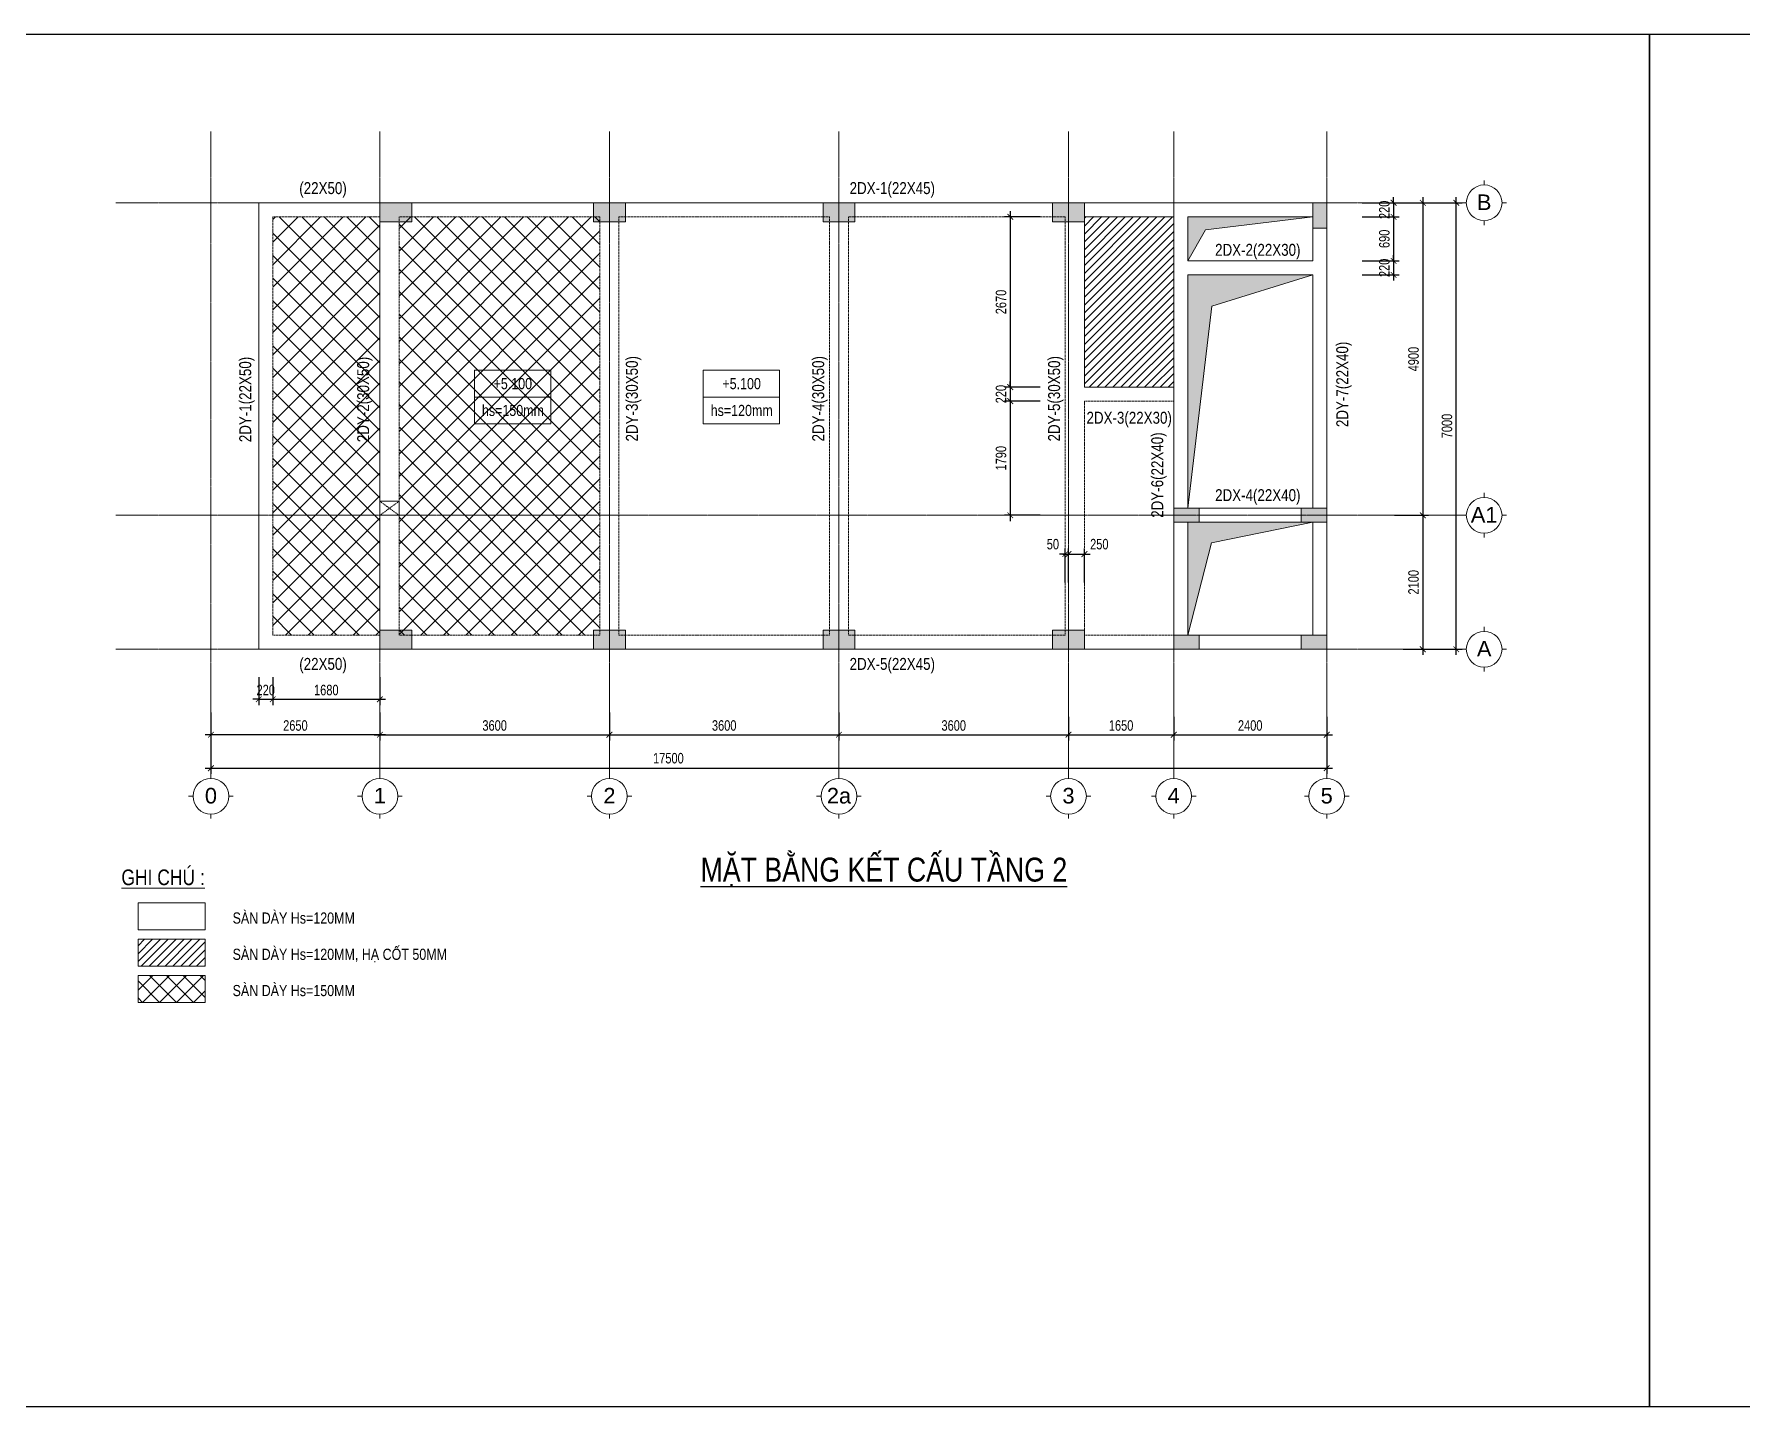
# Model space of a CAD drawing. Extents: x -165145 to 691808, y -202842 to 311040.
# Drawn here: x 239864 to 266647, y -21190 to 335 of the extents above; entities that cross this region are included whole.
import ezdxf
from ezdxf.enums import TextEntityAlignment as Align

# ---------------------------------------------------------------- set-up
doc = ezdxf.new("R2010")
doc.units = 0
doc.header["$LTSCALE"] = 10
doc.header["$MEASUREMENT"] = 0
for name, pattern in [('CENTER', [2, 1.25, -0.25, 0.25, -0.25]), ('HIDDEN', [2.3807, 1.587, -0.7937]), ('ketcau-1', [2, 1, 1])]:
    doc.linetypes.add(name, pattern=pattern)
doc.layers.get('0').update_dxf_attribs({"linetype": 'CONTINUOUS'})
doc.layers.get('Defpoints').update_dxf_attribs({"color": 5, "linetype": 'CONTINUOUS'})
doc.layers.add('GE_KC_AXIS', color=5, linetype='CENTER')
doc.layers.add('GE_KC_TEXT_BIG', color=4, linetype='CONTINUOUS')
for name, color, linetype, lineweight in [('GE_KC_DIM', 1, 'CONTINUOUS', 20), ('GE_KC_GHICHU', 4, 'CONTINUOUS', 20), ('GE_KC_HATCH', 250, 'CONTINUOUS', 20), ('GE_KC_NETKHUAT', 9, 'HIDDEN', 20), ('GE_KC_NETMANH', 8, 'CONTINUOUS', 20), ('GE_KC_NETTHAY', 2, 'CONTINUOUS', 20), ('GE_KC_TEXT', 4, 'CONTINUOUS', 20), ('GE_KC_TEXT TRUC', 4, 'CONTINUOUS', 20), ('GE_KC_TRUC', 5, 'CENTER', 20), ('L-SITE', 91, 'CONTINUOUS', 9)]:
    doc.layers.add(name, color=color, linetype=linetype, lineweight=lineweight)
doc.styles.add('Arial', font='arial.ttf', dxfattribs={"height": 400})
doc.styles.add('GE_KC-Arial', font='arial.ttf', dxfattribs={"width": 0.75})
doc.styles.add('VNCC-Arial', font='arial.ttf', dxfattribs={"width": 0.8})
doc.dimstyles.new('GE_KC_DIM75', dxfattribs={"dimscale": 75, "dimtxt": 2.2, "dimasz": 1.2, "dimexe": 1.2, "dimexo": 0, "dimgap": 0.8, "dimtad": 1, "dimdec": 0, "dimzin": 1, "dimdsep": 46, "dimtxsty": 'GE_KC-Arial', "dimblk": 'ARCHTICK', "dimcen": 1.2, "dimdle": 1.2, "dimclrd": 1, "dimclre": 1, "dimclrt": 4, "dimadec": 0, "dimazin": 0, "dimtfac": 1, "dimtdec": 0, "dimtix": 1, "dimtmove": 2, "dimatfit": 3, "dimfxl": 0.15, "dimtvp": 0.833333, "dimtolj": 1, "dimtzin": 0, "dimarcsym": 0})

# ---------------------------------------------------------------- blocks, each defined once
blk = doc.blocks.new('Grid - M_Grid Head - Circle-24584-TẦNG 2')
at = {"layer": 'L-SITE'}
for p, q in [((0, 4), (0, 5)), ((-4, 0), (-5, 0)), ((4, 0), (5, 0)), ((0, -4), (0, -5))]:
    blk.add_line(p, q, dxfattribs=at)
blk.add_circle((0, 0), 4, dxfattribs=at)
blk = doc.blocks.new('_ArchTick')
at = {"color": 0, "linetype": 'ByBlock', "const_width": 0.15}
blk.add_lwpolyline([(-0.5, -0.5), (0.5, 0.5)], dxfattribs=at)
blk = doc.blocks.new('*D1464')
at = {"layer": 'Defpoints', "color": 0, "transparency": 16777216}
for p in [(15914, 7000), (16882, 7000), (16048, 0)]:
    blk.add_point(p, dxfattribs=at)
at = {"layer": 'GE_KC_DIM', "color": 1, "lineweight": -2, "transparency": 16777216}
for p, q in [((15914, 7000), (16972, 7000)), ((16882, -90), (16882, 7090)), ((16048, 0), (16972, 0))]:
    blk.add_line(p, q, dxfattribs=at)
at = {"layer": 'GE_KC_DIM', "color": 1, "lineweight": -2, "transparency": 16777216, "xscale": 90, "yscale": 90, "zscale": 90}
for p, rotation in [((16882, 7000), 90), ((16882, 0), 270)]:
    blk.add_blockref('_ArchTick', p, dxfattribs=dict(at, rotation=rotation))
at = {"layer": 'GE_KC_DIM', "color": 4, "transparency": 16777216, "insert": (16737, 3500), "char_height": 165, "attachment_point": 5, "rotation": 90, "style": 'GE_KC-Arial'}
blk.add_mtext('\\A1;7000', dxfattribs=at)
blk = doc.blocks.new('*D1465')
at = {"layer": 'Defpoints', "color": 0, "transparency": 16777216}
for p in [(0, -991), (3600, -991), (3600, -1341)]:
    blk.add_point(p, dxfattribs=at)
at = {"layer": 'GE_KC_DIM', "color": 1, "lineweight": -2, "transparency": 16777216}
for p, q in [((0, -991), (0, -1431)), ((3600, -991), (3600, -1431)), ((-90, -1341), (3690, -1341))]:
    blk.add_line(p, q, dxfattribs=at)
at = {"layer": 'GE_KC_DIM', "color": 1, "lineweight": -2, "transparency": 16777216, "xscale": 90, "yscale": 90, "zscale": 90, "rotation": 180}
blk.add_blockref('_ArchTick', (0, -1341), dxfattribs=at)
at = {"layer": 'GE_KC_DIM', "color": 1, "lineweight": -2, "transparency": 16777216, "xscale": 90, "yscale": 90, "zscale": 90}
blk.add_blockref('_ArchTick', (3600, -1341), dxfattribs=at)
at = {"layer": 'GE_KC_DIM', "color": 4, "transparency": 16777216, "insert": (1800, -1197), "char_height": 165, "attachment_point": 5, "style": 'GE_KC-Arial'}
blk.add_mtext('\\A1;3600', dxfattribs=at)
blk = doc.blocks.new('*D1466')
at = {"layer": 'Defpoints', "color": 0, "transparency": 16777216}
for p in [(10800, -1062), (12450, -1062), (12450, -1341)]:
    blk.add_point(p, dxfattribs=at)
at = {"layer": 'GE_KC_DIM', "color": 1, "lineweight": -2, "transparency": 16777216}
for p, q in [((10800, -1062), (10800, -1431)), ((12450, -1062), (12450, -1431)), ((10710, -1341), (12540, -1341))]:
    blk.add_line(p, q, dxfattribs=at)
at = {"layer": 'GE_KC_DIM', "color": 1, "lineweight": -2, "transparency": 16777216, "xscale": 90, "yscale": 90, "zscale": 90, "rotation": 180}
blk.add_blockref('_ArchTick', (10800, -1341), dxfattribs=at)
at = {"layer": 'GE_KC_DIM', "color": 1, "lineweight": -2, "transparency": 16777216, "xscale": 90, "yscale": 90, "zscale": 90}
blk.add_blockref('_ArchTick', (12450, -1341), dxfattribs=at)
at = {"layer": 'GE_KC_DIM', "color": 4, "transparency": 16777216, "insert": (11625, -1197), "char_height": 165, "attachment_point": 5, "style": 'GE_KC-Arial'}
blk.add_mtext('\\A1;1650', dxfattribs=at)
blk = doc.blocks.new('*D1467')
at = {"layer": 'Defpoints', "color": 0, "transparency": 16777216}
for p in [(12450, -1062), (14850, -1062), (14850, -1341)]:
    blk.add_point(p, dxfattribs=at)
at = {"layer": 'GE_KC_DIM', "color": 1, "lineweight": -2, "transparency": 16777216}
for p, q in [((12450, -1062), (12450, -1431)), ((14850, -1062), (14850, -1431)), ((12360, -1341), (14940, -1341))]:
    blk.add_line(p, q, dxfattribs=at)
at = {"layer": 'GE_KC_DIM', "color": 1, "lineweight": -2, "transparency": 16777216, "xscale": 90, "yscale": 90, "zscale": 90, "rotation": 180}
blk.add_blockref('_ArchTick', (12450, -1341), dxfattribs=at)
at = {"layer": 'GE_KC_DIM', "color": 1, "lineweight": -2, "transparency": 16777216, "xscale": 90, "yscale": 90, "zscale": 90}
blk.add_blockref('_ArchTick', (14850, -1341), dxfattribs=at)
at = {"layer": 'GE_KC_DIM', "color": 4, "transparency": 16777216, "insert": (13650, -1197), "char_height": 165, "attachment_point": 5, "style": 'GE_KC-Arial'}
blk.add_mtext('\\A1;2400', dxfattribs=at)
blk = doc.blocks.new('*D1468')
at = {"layer": 'Defpoints', "color": 0, "transparency": 16777216}
for p in [(-2650, -991), (14850, -1062), (14850, -1866)]:
    blk.add_point(p, dxfattribs=at)
at = {"layer": 'GE_KC_DIM', "color": 1, "lineweight": -2, "transparency": 16777216}
for p, q in [((-2650, -991), (-2650, -1956)), ((14850, -1062), (14850, -1956)), ((-2740, -1866), (14940, -1866))]:
    blk.add_line(p, q, dxfattribs=at)
at = {"layer": 'GE_KC_DIM', "color": 1, "lineweight": -2, "transparency": 16777216, "xscale": 90, "yscale": 90, "zscale": 90, "rotation": 180}
blk.add_blockref('_ArchTick', (-2650, -1866), dxfattribs=at)
at = {"layer": 'GE_KC_DIM', "color": 1, "lineweight": -2, "transparency": 16777216, "xscale": 90, "yscale": 90, "zscale": 90}
blk.add_blockref('_ArchTick', (14850, -1866), dxfattribs=at)
at = {"layer": 'GE_KC_DIM', "color": 4, "transparency": 16777216, "insert": (4525, -1710), "char_height": 165, "attachment_point": 5, "style": 'GE_KC-Arial'}
blk.add_mtext('\\A1;17500', dxfattribs=at)
blk = doc.blocks.new('*D1469')
at = {"layer": 'Defpoints', "color": 0, "transparency": 16777216}
for p in [(15914, 7000), (15914, 2100), (16357, 2100)]:
    blk.add_point(p, dxfattribs=at)
at = {"layer": 'GE_KC_DIM', "color": 1, "lineweight": -2, "transparency": 16777216}
for p, q in [((15914, 7000), (16447, 7000)), ((16357, 7090), (16357, 2010)), ((15914, 2100), (16447, 2100))]:
    blk.add_line(p, q, dxfattribs=at)
at = {"layer": 'GE_KC_DIM', "color": 1, "lineweight": -2, "transparency": 16777216, "xscale": 90, "yscale": 90, "zscale": 90}
for p, rotation in [((16357, 7000), 90), ((16357, 2100), 270)]:
    blk.add_blockref('_ArchTick', p, dxfattribs=dict(at, rotation=rotation))
at = {"layer": 'GE_KC_DIM', "color": 4, "transparency": 16777216, "insert": (16212, 4550), "char_height": 165, "attachment_point": 5, "rotation": 90, "style": 'GE_KC-Arial'}
blk.add_mtext('\\A1;4900', dxfattribs=at)
blk = doc.blocks.new('*D1470')
at = {"layer": 'Defpoints', "color": 0, "transparency": 16777216}
for p in [(15914, 2100), (16048, 0), (16357, 0)]:
    blk.add_point(p, dxfattribs=at)
at = {"layer": 'GE_KC_DIM', "color": 1, "lineweight": -2, "transparency": 16777216}
for p, q in [((16357, 2190), (16357, -90)), ((15914, 2100), (16447, 2100)), ((16048, 0), (16447, 0))]:
    blk.add_line(p, q, dxfattribs=at)
at = {"layer": 'GE_KC_DIM', "color": 1, "lineweight": -2, "transparency": 16777216, "xscale": 90, "yscale": 90, "zscale": 90}
for p, rotation in [((16357, 2100), 90), ((16357, 0), 270)]:
    blk.add_blockref('_ArchTick', p, dxfattribs=dict(at, rotation=rotation))
at = {"layer": 'GE_KC_DIM', "color": 4, "transparency": 16777216, "insert": (16212, 1050), "char_height": 165, "attachment_point": 5, "rotation": 90, "style": 'GE_KC-Arial'}
blk.add_mtext('\\A1;2100', dxfattribs=at)
blk = doc.blocks.new('*D1471')
at = {"layer": 'Defpoints', "color": 0, "transparency": 16777216}
for p in [(-2650, -991), (0, -991), (-2650, -1341)]:
    blk.add_point(p, dxfattribs=at)
at = {"layer": 'GE_KC_DIM', "color": 1, "lineweight": -2, "transparency": 16777216}
for p, q in [((-2650, -991), (-2650, -1431)), ((0, -991), (0, -1431)), ((90, -1341), (-2740, -1341))]:
    blk.add_line(p, q, dxfattribs=at)
at = {"layer": 'GE_KC_DIM', "color": 1, "lineweight": -2, "transparency": 16777216, "xscale": 90, "yscale": 90, "zscale": 90, "rotation": 180}
blk.add_blockref('_ArchTick', (-2650, -1341), dxfattribs=at)
at = {"layer": 'GE_KC_DIM', "color": 1, "lineweight": -2, "transparency": 16777216, "xscale": 90, "yscale": 90, "zscale": 90}
blk.add_blockref('_ArchTick', (0, -1341), dxfattribs=at)
at = {"layer": 'GE_KC_DIM', "color": 4, "transparency": 16777216, "insert": (-1325, -1197), "char_height": 165, "attachment_point": 5, "style": 'GE_KC-Arial'}
blk.add_mtext('\\A1;2650', dxfattribs=at)
blk = doc.blocks.new('*D1472')
at = {"layer": 'Defpoints', "color": 0, "transparency": 16777216}
for p in [(3600, -991), (7200, -991), (7200, -1341)]:
    blk.add_point(p, dxfattribs=at)
at = {"layer": 'GE_KC_DIM', "color": 1, "lineweight": -2, "transparency": 16777216}
for p, q in [((3600, -991), (3600, -1431)), ((7200, -991), (7200, -1431)), ((3510, -1341), (7290, -1341))]:
    blk.add_line(p, q, dxfattribs=at)
at = {"layer": 'GE_KC_DIM', "color": 1, "lineweight": -2, "transparency": 16777216, "xscale": 90, "yscale": 90, "zscale": 90, "rotation": 180}
blk.add_blockref('_ArchTick', (3600, -1341), dxfattribs=at)
at = {"layer": 'GE_KC_DIM', "color": 1, "lineweight": -2, "transparency": 16777216, "xscale": 90, "yscale": 90, "zscale": 90}
blk.add_blockref('_ArchTick', (7200, -1341), dxfattribs=at)
at = {"layer": 'GE_KC_DIM', "color": 4, "transparency": 16777216, "insert": (5400, -1197), "char_height": 165, "attachment_point": 5, "style": 'GE_KC-Arial'}
blk.add_mtext('\\A1;3600', dxfattribs=at)
blk = doc.blocks.new('*D1473')
at = {"layer": 'Defpoints', "color": 0, "transparency": 16777216}
for p in [(7200, -991), (10800, -1062), (10800, -1341)]:
    blk.add_point(p, dxfattribs=at)
at = {"layer": 'GE_KC_DIM', "color": 1, "lineweight": -2, "transparency": 16777216}
for p, q in [((7200, -991), (7200, -1431)), ((10800, -1062), (10800, -1431)), ((7110, -1341), (10890, -1341))]:
    blk.add_line(p, q, dxfattribs=at)
at = {"layer": 'GE_KC_DIM', "color": 1, "lineweight": -2, "transparency": 16777216, "xscale": 90, "yscale": 90, "zscale": 90, "rotation": 180}
blk.add_blockref('_ArchTick', (7200, -1341), dxfattribs=at)
at = {"layer": 'GE_KC_DIM', "color": 1, "lineweight": -2, "transparency": 16777216, "xscale": 90, "yscale": 90, "zscale": 90}
blk.add_blockref('_ArchTick', (10800, -1341), dxfattribs=at)
at = {"layer": 'GE_KC_DIM', "color": 4, "transparency": 16777216, "insert": (9000, -1197), "char_height": 165, "attachment_point": 5, "style": 'GE_KC-Arial'}
blk.add_mtext('\\A1;3600', dxfattribs=at)
blk = doc.blocks.new('A$C4141f814')
at = {"layer": 'GE_KC_HATCH'}
h = blk.add_hatch(dxfattribs=at)
h.set_pattern_fill('ANSI37', color=256, scale=2000)
h.set_pattern_definition([(45, (-245286.46, -5683.93), (-176.7767, 176.7767), []), (135, (-245286.46, -5683.93), (-176.7767, -176.7767), [])])
h.paths.add_polyline_path([(300, 220), (3450, 220), (3450, 6780), (300, 6780)])
h.paths.add_polyline_path([(-1680, 220), (0, 220), (0, 6780), (-1680, 6780)])
h = blk.add_hatch(dxfattribs=at)
h.set_pattern_fill('ANSI31', color=256, scale=700)
h.set_pattern_definition([(45, (-218733.47, 9309.91), (-61.871843, 61.871843), [])])
h.paths.add_polyline_path([(12450, 6775), (11050, 6785), (11050, 6610), (11050, 6600), (11050, 4110), (12450, 4110)])
h.paths.add_polyline_path([(12384, 4366), (12384, 5829)], flags=16)
h = blk.add_hatch(color=256, dxfattribs=at)
h.dxf.hatch_style = 1
h.paths.add_polyline_path([(12947, 6577), (14630, 6780), (12670, 6780), (12670, 6090)])
h = blk.add_hatch(color=256, dxfattribs=at)
h.dxf.hatch_style = 1
h.paths.add_polyline_path([(12670, 5870), (12670, 2210), (13050, 5379), (14630, 5870)])
h = blk.add_hatch(color=256, dxfattribs=at)
h.dxf.hatch_style = 1
h.paths.add_polyline_path([(13044, 1670), (14630, 1990), (12670, 1990), (12670, 220)])
at = {"layer": 'GE_KC_HATCH', "flags": 128}
for points in [[(12670, 6090), (12947, 6577), (14630, 6780)], [(12670, 2210), (13050, 5379), (14630, 5870)], [(12670, 220), (13044, 1670), (14630, 1990)]]:
    blk.add_lwpolyline(points, dxfattribs=at)
at = {"layer": 'GE_KC_NETKHUAT'}
for p, q in [((-1680, 220), (-1680, 6780)), ((0, 6780), (-1680, 6780)), ((0, 6780), (0, 220)), ((3450, 6780), (300, 6780)), ((300, 6780), (300, 220)), ((3450, 6780), (3450, 220)), ((3750, 6780), (3750, 220)), ((7050, 6780), (3750, 6780)), ((7050, 6780), (7050, 220)), ((10750, 6780), (7350, 6780)), ((7350, 6780), (7350, 220)), ((10750, 6780), (10750, 220)), ((11050, 6780), (11050, 4110)), ((12450, 6780), (11050, 6780)), ((12450, 6780), (12450, 4110)), ((12450, 4110), (11050, 4110)), ((11050, 3890), (11050, 220)), ((12450, 3890), (11050, 3890)), ((12450, 3890), (12450, 220)), ((0, 220), (-1680, 220)), ((3450, 220), (300, 220)), ((7050, 220), (3750, 220)), ((10750, 220), (7350, 220)), ((12450, 220), (11050, 220))]:
    blk.add_line(p, q, dxfattribs=at)
at = {"layer": 'GE_KC_NETTHAY'}
for p, q in [((14850, 7000), (-1900, 7000)), ((-1900, 7000), (-1900, 0)), ((14850, 7000), (14850, 0)), ((12670, 6780), (12670, 6090)), ((14630, 6780), (12670, 6780)), ((14630, 6780), (14630, 6090)), ((14630, 6090), (12670, 6090)), ((12670, 5870), (12670, 2210)), ((14630, 5870), (12670, 5870)), ((14630, 5870), (14630, 2210)), ((12670, 2210), (14630, 2210)), ((12670, 1990), (12670, 220)), ((12670, 1990), (14630, 1990)), ((14630, 1990), (14630, 220)), ((14850, 0), (-1900, 0)), ((14630, 220), (12670, 220))]:
    blk.add_line(p, q, dxfattribs=at)
blk.add_lwpolyline([(11050, 6780), (12450, 6780), (12450, 4110), (11050, 4110)], close=True, dxfattribs=at)
blk = doc.blocks.new('A$Cd66cfd3c')
at = {"layer": 'GE_KC_HATCH', "linetype": 'ketcau-1'}
for points in [[(500, 7000), (0, 7000), (0, 6700), (500, 6700)], [(3850, 7000), (3350, 7000), (3350, 6700), (3850, 6700)], [(7450, 7000), (6950, 7000), (6950, 6700), (7450, 6700)], [(11050, 7000), (10550, 7000), (10550, 6700), (11050, 6700)], [(14850, 7000), (14630, 7000), (14630, 6600), (14850, 6600)], [(12850, 2210), (12450, 2210), (12450, 1990), (12850, 1990)], [(14850, 2210), (14450, 2210), (14450, 1990), (14850, 1990)], [(500, 300), (0, 300), (0, 0), (500, 0)], [(3850, 300), (3350, 300), (3350, 0), (3850, 0)], [(7450, 300), (6950, 300), (6950, 0), (7450, 0)], [(11050, 300), (10550, 300), (10550, 0), (11050, 0)], [(12850, 220), (12450, 220), (12450, 0), (12850, 0)], [(14850, 220), (14450, 220), (14450, 0), (14850, 0)]]:
    blk.add_hatch(color=1, dxfattribs=at).paths.add_polyline_path(points)
at = {"layer": 'GE_KC_NETKHUAT'}
for p, q in [((0, 2320), (300, 2100)), ((0, 2100), (300, 2320))]:
    blk.add_line(p, q, dxfattribs=at)
at = {"layer": 'GE_KC_NETTHAY', "linetype": 'Continuous'}
for points in [[(500, 7000), (0, 7000), (0, 6700), (500, 6700)], [(3850, 7000), (3350, 7000), (3350, 6700), (3850, 6700)], [(7450, 7000), (6950, 7000), (6950, 6700), (7450, 6700)], [(11050, 7000), (10550, 7000), (10550, 6700), (11050, 6700)], [(14850, 7000), (14630, 7000), (14630, 6600), (14850, 6600)], [(300, 2320), (0, 2320), (0, 2100), (300, 2100)], [(12850, 2210), (12450, 2210), (12450, 1990), (12850, 1990)], [(14850, 2210), (14450, 2210), (14450, 1990), (14850, 1990)], [(500, 300), (0, 300), (0, 0), (500, 0)], [(3850, 300), (3350, 300), (3350, 0), (3850, 0)], [(7450, 300), (6950, 300), (6950, 0), (7450, 0)], [(11050, 300), (10550, 300), (10550, 0), (11050, 0)], [(12850, 220), (12450, 220), (12450, 0), (12850, 0)], [(14850, 220), (14450, 220), (14450, 0), (14850, 0)]]:
    blk.add_lwpolyline(points, close=True, dxfattribs=at)
blk = doc.blocks.new('*D2085')
at = {"layer": 'Defpoints', "color": 0, "transparency": 16777216}
for p in [(256086, -7818), (256036, -8263), (256086, -8263)]:
    blk.add_point(p, dxfattribs=at)
at = {"layer": 'GE_KC_DIM', "color": 1, "lineweight": -2, "transparency": 16777216}
for p, q in [((256036, -8263), (256036, -7728)), ((256086, -8263), (256086, -7728)), ((256036, -7818), (255946, -7818)), ((256036, -7818), (256086, -7818)), ((256086, -7818), (256176, -7818))]:
    blk.add_line(p, q, dxfattribs=at)
at = {"layer": 'GE_KC_DIM', "color": 1, "lineweight": -2, "transparency": 16777216, "xscale": 90, "yscale": 90, "zscale": 90}
blk.add_blockref('_ArchTick', (256036, -7818), dxfattribs=at)
at = {"layer": 'GE_KC_DIM', "color": 1, "lineweight": -2, "transparency": 16777216, "xscale": 90, "yscale": 90, "zscale": 90, "rotation": 180}
blk.add_blockref('_ArchTick', (256086, -7818), dxfattribs=at)
at = {"layer": 'GE_KC_DIM', "color": 4, "transparency": 16777216, "insert": (255842, -7663), "char_height": 165, "attachment_point": 5, "style": 'GE_KC-Arial'}
blk.add_mtext('\\A1;50', dxfattribs=at)
blk = doc.blocks.new('*D2086')
at = {"layer": 'Defpoints', "color": 0, "transparency": 16777216}
for p in [(256336, -7818), (256086, -8263), (256336, -8263)]:
    blk.add_point(p, dxfattribs=at)
at = {"layer": 'GE_KC_DIM', "color": 1, "lineweight": -2, "transparency": 16777216}
for p, q in [((256086, -8263), (256086, -7728)), ((256336, -8263), (256336, -7728)), ((255996, -7818), (256426, -7818))]:
    blk.add_line(p, q, dxfattribs=at)
at = {"layer": 'GE_KC_DIM', "color": 1, "lineweight": -2, "transparency": 16777216, "xscale": 90, "yscale": 90, "zscale": 90, "rotation": 180}
blk.add_blockref('_ArchTick', (256086, -7818), dxfattribs=at)
at = {"layer": 'GE_KC_DIM', "color": 1, "lineweight": -2, "transparency": 16777216, "xscale": 90, "yscale": 90, "zscale": 90}
blk.add_blockref('_ArchTick', (256336, -7818), dxfattribs=at)
at = {"layer": 'GE_KC_DIM', "color": 4, "transparency": 16777216, "insert": (256570, -7663), "char_height": 165, "attachment_point": 5, "style": 'GE_KC-Arial'}
blk.add_mtext('\\A1;250', dxfattribs=at)
blk = doc.blocks.new('*D2094')
at = {"layer": 'Defpoints', "color": 0, "transparency": 16777216}
for p in [(260695, -2310), (260695, -2530), (261185, -2530)]:
    blk.add_point(p, dxfattribs=at)
at = {"layer": 'GE_KC_DIM', "color": 1, "lineweight": -2, "transparency": 16777216}
for p, q in [((260695, -2310), (261275, -2310)), ((261185, -2310), (261185, -2220)), ((261185, -2310), (261185, -2530)), ((260695, -2530), (261275, -2530)), ((261185, -2530), (261185, -2620))]:
    blk.add_line(p, q, dxfattribs=at)
at = {"layer": 'GE_KC_DIM', "color": 1, "lineweight": -2, "transparency": 16777216, "xscale": 90, "yscale": 90, "zscale": 90}
for p, rotation in [((261185, -2310), 270), ((261185, -2530), 90)]:
    blk.add_blockref('_ArchTick', p, dxfattribs=dict(at, rotation=rotation))
at = {"layer": 'GE_KC_DIM', "color": 4, "transparency": 16777216, "insert": (261041, -2420), "char_height": 165, "attachment_point": 5, "rotation": 90, "style": 'GE_KC-Arial'}
blk.add_mtext('\\A1;220', dxfattribs=at)
blk = doc.blocks.new('*D2095')
at = {"layer": 'Defpoints', "color": 0, "transparency": 16777216}
for p in [(260695, -2530), (260695, -3220), (261185, -3220)]:
    blk.add_point(p, dxfattribs=at)
at = {"layer": 'GE_KC_DIM', "color": 1, "lineweight": -2, "transparency": 16777216}
for p, q in [((260695, -2530), (261275, -2530)), ((261185, -2440), (261185, -3310)), ((260695, -3220), (261275, -3220))]:
    blk.add_line(p, q, dxfattribs=at)
at = {"layer": 'GE_KC_DIM', "color": 1, "lineweight": -2, "transparency": 16777216, "xscale": 90, "yscale": 90, "zscale": 90}
for p, rotation in [((261185, -2530), 90), ((261185, -3220), 270)]:
    blk.add_blockref('_ArchTick', p, dxfattribs=dict(at, rotation=rotation))
at = {"layer": 'GE_KC_DIM', "color": 4, "transparency": 16777216, "insert": (261041, -2875), "char_height": 165, "attachment_point": 5, "rotation": 90, "style": 'GE_KC-Arial'}
blk.add_mtext('\\A1;690', dxfattribs=at)
blk = doc.blocks.new('*D2096')
at = {"layer": 'Defpoints', "color": 0, "transparency": 16777216}
for p in [(260695, -3220), (260695, -3440), (261185, -3440)]:
    blk.add_point(p, dxfattribs=at)
at = {"layer": 'GE_KC_DIM', "color": 1, "lineweight": -2, "transparency": 16777216}
for p, q in [((261185, -3220), (261185, -3130)), ((260695, -3220), (261275, -3220)), ((260695, -3440), (261275, -3440)), ((261185, -3220), (261185, -3440)), ((261185, -3440), (261185, -3530))]:
    blk.add_line(p, q, dxfattribs=at)
at = {"layer": 'GE_KC_DIM', "color": 1, "lineweight": -2, "transparency": 16777216, "xscale": 90, "yscale": 90, "zscale": 90}
for p, rotation in [((261185, -3220), 270), ((261185, -3440), 90)]:
    blk.add_blockref('_ArchTick', p, dxfattribs=dict(at, rotation=rotation))
at = {"layer": 'GE_KC_DIM', "color": 4, "transparency": 16777216, "insert": (261041, -3330), "char_height": 165, "attachment_point": 5, "rotation": 90, "style": 'GE_KC-Arial'}
blk.add_mtext('\\A1;220', dxfattribs=at)
blk = doc.blocks.new('*D2097')
at = {"layer": 'Defpoints', "color": 0, "transparency": 16777216}
for p in [(255642, -2530), (255173, -5200), (255642, -5200)]:
    blk.add_point(p, dxfattribs=at)
at = {"layer": 'GE_KC_DIM', "color": 1, "lineweight": -2, "transparency": 16777216}
for p, q in [((255642, -2530), (255083, -2530)), ((255173, -2440), (255173, -5290)), ((255642, -5200), (255083, -5200))]:
    blk.add_line(p, q, dxfattribs=at)
at = {"layer": 'GE_KC_DIM', "color": 1, "lineweight": -2, "transparency": 16777216, "xscale": 90, "yscale": 90, "zscale": 90}
for p, rotation in [((255173, -2530), 90), ((255173, -5200), 270)]:
    blk.add_blockref('_ArchTick', p, dxfattribs=dict(at, rotation=rotation))
at = {"layer": 'GE_KC_DIM', "color": 4, "transparency": 16777216, "insert": (255029, -3865), "char_height": 165, "attachment_point": 5, "rotation": 90, "style": 'GE_KC-Arial'}
blk.add_mtext('\\A1;2670', dxfattribs=at)
blk = doc.blocks.new('*D2098')
at = {"layer": 'Defpoints', "color": 0, "transparency": 16777216}
for p in [(255642, -5200), (255173, -5420), (255642, -5420)]:
    blk.add_point(p, dxfattribs=at)
at = {"layer": 'GE_KC_DIM', "color": 1, "lineweight": -2, "transparency": 16777216}
for p, q in [((255642, -5200), (255083, -5200)), ((255173, -5200), (255173, -5110)), ((255173, -5200), (255173, -5420)), ((255642, -5420), (255083, -5420)), ((255173, -5420), (255173, -5510))]:
    blk.add_line(p, q, dxfattribs=at)
at = {"layer": 'GE_KC_DIM', "color": 1, "lineweight": -2, "transparency": 16777216, "xscale": 90, "yscale": 90, "zscale": 90}
for p, rotation in [((255173, -5200), 270), ((255173, -5420), 90)]:
    blk.add_blockref('_ArchTick', p, dxfattribs=dict(at, rotation=rotation))
at = {"layer": 'GE_KC_DIM', "color": 4, "transparency": 16777216, "insert": (255029, -5310), "char_height": 165, "attachment_point": 5, "rotation": 90, "style": 'GE_KC-Arial'}
blk.add_mtext('\\A1;220', dxfattribs=at)
blk = doc.blocks.new('*D2099')
at = {"layer": 'Defpoints', "color": 0, "transparency": 16777216}
for p in [(255642, -5420), (255173, -7210), (255642, -7210)]:
    blk.add_point(p, dxfattribs=at)
at = {"layer": 'GE_KC_DIM', "color": 1, "lineweight": -2, "transparency": 16777216}
for p, q in [((255173, -5330), (255173, -7300)), ((255642, -5420), (255083, -5420)), ((255642, -7210), (255083, -7210))]:
    blk.add_line(p, q, dxfattribs=at)
at = {"layer": 'GE_KC_DIM', "color": 1, "lineweight": -2, "transparency": 16777216, "xscale": 90, "yscale": 90, "zscale": 90}
for p, rotation in [((255173, -5420), 90), ((255173, -7210), 270)]:
    blk.add_blockref('_ArchTick', p, dxfattribs=dict(at, rotation=rotation))
at = {"layer": 'GE_KC_DIM', "color": 4, "transparency": 16777216, "insert": (255029, -6315), "char_height": 165, "attachment_point": 5, "rotation": 90, "style": 'GE_KC-Arial'}
blk.add_mtext('\\A1;1790', dxfattribs=at)
blk = doc.blocks.new('*D2146')
at = {"layer": 'Defpoints', "color": 0, "transparency": 16777216}
for p in [(243386, -9747), (243606, -9747), (243606, -10095)]:
    blk.add_point(p, dxfattribs=at)
at = {"layer": 'GE_KC_DIM', "color": 1, "lineweight": -2, "transparency": 16777216}
for p, q in [((243386, -9747), (243386, -10185)), ((243606, -9747), (243606, -10185)), ((243386, -10095), (243296, -10095)), ((243386, -10095), (243606, -10095)), ((243606, -10095), (243696, -10095))]:
    blk.add_line(p, q, dxfattribs=at)
at = {"layer": 'GE_KC_DIM', "color": 1, "lineweight": -2, "transparency": 16777216, "xscale": 90, "yscale": 90, "zscale": 90}
blk.add_blockref('_ArchTick', (243386, -10095), dxfattribs=at)
at = {"layer": 'GE_KC_DIM', "color": 1, "lineweight": -2, "transparency": 16777216, "xscale": 90, "yscale": 90, "zscale": 90, "rotation": 180}
blk.add_blockref('_ArchTick', (243606, -10095), dxfattribs=at)
at = {"layer": 'GE_KC_DIM', "color": 4, "transparency": 16777216, "insert": (243496, -9951), "char_height": 165, "attachment_point": 5, "style": 'GE_KC-Arial'}
blk.add_mtext('\\A1;220', dxfattribs=at)
blk = doc.blocks.new('*D2147')
at = {"layer": 'Defpoints', "color": 0, "transparency": 16777216}
for p in [(243606, -9747), (245286, -9747), (245286, -10095)]:
    blk.add_point(p, dxfattribs=at)
at = {"layer": 'GE_KC_DIM', "color": 1, "lineweight": -2, "transparency": 16777216}
for p, q in [((243606, -9747), (243606, -10185)), ((245286, -9747), (245286, -10185)), ((243516, -10095), (245376, -10095))]:
    blk.add_line(p, q, dxfattribs=at)
at = {"layer": 'GE_KC_DIM', "color": 1, "lineweight": -2, "transparency": 16777216, "xscale": 90, "yscale": 90, "zscale": 90, "rotation": 180}
blk.add_blockref('_ArchTick', (243606, -10095), dxfattribs=at)
at = {"layer": 'GE_KC_DIM', "color": 1, "lineweight": -2, "transparency": 16777216, "xscale": 90, "yscale": 90, "zscale": 90}
blk.add_blockref('_ArchTick', (245286, -10095), dxfattribs=at)
at = {"layer": 'GE_KC_DIM', "color": 4, "transparency": 16777216, "insert": (244446, -9951), "char_height": 165, "attachment_point": 5, "style": 'GE_KC-Arial'}
blk.add_mtext('\\A1;1680', dxfattribs=at)
blk = doc.blocks.new('TRUC')
at = {"layer": 'GE_KC_TRUC', "ltscale": 2}
for p, q in [((-2650, -1955.6), (-2650, 8124.4)), ((0, -1955.6), (0, 8124.4)), ((3600, -1955.6), (3600, 8124.4)), ((7200, -1955.6), (7200, 8124.4)), ((10800, -1955.6), (10800, 8124.4)), ((12450, -1955.6), (12450, 8124.4)), ((14850, -1955.6), (14850, 8124.4)), ((-4139.6, 7000), (16969.7, 7000)), ((-4139.6, 2100), (16969.7, 2100)), ((-4139.6, 0), (16969.7, 0))]:
    blk.add_line(p, q, dxfattribs=at)
at = {"layer": 'GE_KC_TEXT TRUC', "lineweight": 9, "xscale": 70, "yscale": 70, "zscale": 70, "rotation": 270}
for p in [(17319.7, 7000), (17319.7, 2100), (17319.7, 0), (-2650, -2305.6), (0, -2305.6), (3600, -2305.6), (7200, -2305.6), (10800, -2305.6), (12450, -2305.6), (14850, -2305.6)]:
    blk.add_blockref('Grid - M_Grid Head - Circle-24584-TẦNG 2', p, dxfattribs=at)
at = {"layer": 'GE_KC_TEXT TRUC', "style": 'Arial'}
for s, p in [('B', (17319.7, 6886.4)), ('A1', (17319.7, 1986.4)), ('A', (17319.7, -113.6)), ('0', (-2650, -2419.2)), ('1', (0, -2419.2)), ('2', (3600, -2419.2)), ('2a', (7200, -2419.2)), ('3', (10800, -2419.2)), ('4', (12450, -2419.2)), ('5', (14850, -2419.2))]:
    blk.add_text(s, height=245, dxfattribs=at).set_placement(p, align=Align.CENTER)
at = {"layer": 'GE_KC_DIM'}
for base, p1, p2, picture, middle in [((16881.7, 7000), (16048.4, 0), (15914.3, 7000), '*D1464', (16737.4, 3500)), ((16356.7, 2100), (15914.3, 7000), (15914.3, 2100), '*D1469', (16212.4, 4550)), ((16356.7, 0), (15914.3, 2100), (16048.4, 0), '*D1470', (16212.4, 1050))]:
    dim = blk.add_linear_dim(base=base, p1=p1, p2=p2, angle=90, dimstyle='GE_KC_DIM75', dxfattribs=at)
    dim.commit()
    dim.dimension.update_dxf_attribs({"geometry": picture, "text_midpoint": middle})
dim = blk.add_linear_dim(base=(14850, -1866.2), p1=(-2650, -990.7), p2=(14850, -1061.9), dimstyle='GE_KC_DIM75', dxfattribs=at)
dim.commit()
dim.dimension.update_dxf_attribs({"geometry": '*D1468', "text_midpoint": (4525, -1710.5), "dimtype": 128})
for base, p1, p2, picture, middle in [((-2650, -1341.2), (0, -990.7), (-2650, -990.7), '*D1471', (-1325, -1197)), ((3600, -1341.2), (0, -990.7), (3600, -990.7), '*D1465', (1800, -1196.9)), ((7200, -1341.2), (3600, -990.7), (7200, -990.7), '*D1472', (5400, -1196.9)), ((10800, -1341.2), (7200, -990.7), (10800, -1061.9), '*D1473', (9000, -1196.9)), ((12450, -1341.2), (10800, -1061.9), (12450, -1061.9), '*D1466', (11625, -1197)), ((14850, -1341.2), (12450, -1061.9), (14850, -1061.9), '*D1467', (13650, -1197))]:
    dim = blk.add_linear_dim(base=base, p1=p1, p2=p2, dimstyle='GE_KC_DIM75', dxfattribs=at)
    dim.commit()
    dim.dimension.update_dxf_attribs({"geometry": picture, "text_midpoint": middle})

msp = doc.modelspace()

# ---------------------------------------------------------------- hatches: boundary and pattern name
at = {"layer": 'GE_KC_HATCH'}
h = msp.add_hatch(dxfattribs=at)
h.set_pattern_fill('ANSI31', color=250, scale=700)
h.set_pattern_definition([(45, (8709.06, -618.755), (-61.871843, 61.871843), [])])
h.paths.add_polyline_path([(242545.85574, -13857.1649), (241493.51511, -13857.1649), (241493.51511, -14280.46172), (242545.85574, -14280.46172)])
h = msp.add_hatch(dxfattribs=at)
h.set_pattern_fill('ANSI37', color=250, scale=1500)
h.paths.add_polyline_path([(242545.85574, -14425.83499), (241493.51511, -14425.83499), (241493.51511, -14849.13181), (242545.85574, -14849.13181)])

# ---------------------------------------------------------------- linework, layer by layer
at = {"layer": 'Defpoints'}
for points in [[(239322.50782, 334.78621), (265197.50782, 334.78621), (265197.50782, -21190.21379), (239322.50782, -21190.21379)], [(265197.50782, 334.78621), (291072.50782, 334.78621), (291072.50782, -21190.21379), (265197.50782, -21190.21379)]]:
    msp.add_lwpolyline(points, close=True, dxfattribs=at)
at = {"layer": 'GE_KC_GHICHU', "color": 8}
for points in [[(247967.66807, -4935.51276), (246767.85078, -4935.51276), (246767.85078, -5355.51276), (247967.66807, -5355.51276)], [(251556.22853, -4935.51276), (250356.41124, -4935.51276), (250356.41124, -5355.51276), (251556.22853, -5355.51276)], [(247967.66807, -5355.51276), (246767.85078, -5355.51276), (246767.85078, -5775.51276), (247967.66807, -5775.51276)], [(251556.22853, -5355.51276), (250356.41124, -5355.51276), (250356.41124, -5775.51276), (251556.22853, -5775.51276)]]:
    msp.add_lwpolyline(points, close=True, dxfattribs=at)
at = {"layer": 'GE_KC_NETMANH'}
msp.add_line((174130.40086, 334.78621), (385223.40086, 334.78621), dxfattribs=at)
at = {"layer": 'GE_KC_NETTHAY'}
for points in [[(241493.51511, -13288.4948), (242545.85574, -13288.4948), (242545.85574, -13711.79162), (241493.51511, -13711.79162)], [(241493.51511, -13857.1649), (242545.85574, -13857.1649), (242545.85574, -14280.46172), (241493.51511, -14280.46172)], [(241493.51511, -14425.83499), (242545.85574, -14425.83499), (242545.85574, -14849.13181), (241493.51511, -14849.13181)]]:
    msp.add_lwpolyline(points, close=True, dxfattribs=at)

# ---------------------------------------------------------------- block references
at = {"layer": 'GE_KC_AXIS', "linetype": 'Continuous'}
msp.add_blockref('TRUC', (245286.45846, -9309.91727), dxfattribs=at)
at = {"layer": 'GE_KC_NETKHUAT'}
for name in ['A$C4141f814', 'A$Cd66cfd3c']:
    msp.add_blockref(name, (245286.45846, -9309.91727), dxfattribs=at)

# ---------------------------------------------------------------- texts
at = {"layer": 'GE_KC_GHICHU', "color": 4, "style": 'GE_KC-Arial', "width": 0.8}
for p in [(247371.40957, -5145.51276), (250959.97003, -5145.51276)]:
    msp.add_text('+5.100', height=175, dxfattribs=at).set_placement(p, align=Align.MIDDLE_CENTER)
at = {"layer": 'GE_KC_GHICHU', "color": 3, "style": 'GE_KC-Arial', "width": 0.8}
for s, p in [('hs=150mm', (247372.96141, -5565.51276)), ('hs=120mm', (250961.52187, -5565.51276))]:
    msp.add_text(s, height=175, dxfattribs=at).set_placement(p, align=Align.MIDDLE_CENTER)
at = {"layer": 'GE_KC_NETTHAY', "color": 4, "style": 'VNCC-Arial', "width": 0.8}
msp.add_text('%%UGHI CHÚ :', height=245, dxfattribs=at).set_placement((241232.0517, -13083.09957), align=Align.BOTTOM_LEFT)
for s, p in [('SÀN DÀY Hs=120MM', (242976.166, -13612.69104)), ('SÀN DÀY Hs=120MM, HẠ CỐT 50MM', (242976.166, -14181.36114)), ('SÀN DÀY Hs=150MM', (242976.166, -14750.03123))]:
    msp.add_text(s, height=175, dxfattribs=at).set_placement(p)
at = {"layer": 'GE_KC_TEXT', "linetype": 'Continuous', "style": 'GE_KC-Arial', "width": 0.8}
for s, p in [('(22X50)', (244021.77395, -2173.00928)), ('2DX-1(22X45)', (252653.35925, -2173.00928)), ('2DX-2(22X30)', (258385.87993, -3140.84515)), ('2DX-3(22X30)', (256368.74022, -5773.76609)), ('2DX-4(22X40)', (258385.87993, -6987.74611)), ('(22X50)', (244021.77395, -9634.04841)), ('2DX-5(22X45)', (252653.35925, -9634.04841))]:
    msp.add_text(s, height=187.5, dxfattribs=at).set_placement(p)
for s, p in [('2DY-7(22X40)', (260473.85018, -5826.71425)), ('2DY-1(22X50)', (243267.81561, -6063.64687)), ('2DY-2(30X50)', (245117.61579, -6063.64687)), ('2DY-3(30X50)', (249332.26465, -6052.1081)), ('2DY-4(30X50)', (252254.5806, -6052.1081)), ('2DY-5(30X50)', (255954.5806, -6052.1081)), ('2DY-6(22X40)', (257572.30717, -7249.0253))]:
    msp.add_text(s, height=187.5, rotation=90, dxfattribs=at).set_placement(p)
at = {"layer": 'GE_KC_TEXT_BIG', "style": 'GE_KC-Arial', "width": 0.8}
msp.add_text('%%UMẶT BẰNG KẾT CẤU TẦNG 2', height=375, dxfattribs=at).set_placement((253191.15354, -12953.44784), align=Align.CENTER)

# ---------------------------------------------------------------- dimensions: what is measured, and where the dimension line sits
at = {"layer": 'GE_KC_DIM'}
for base, p1, p2, picture, middle in [((261185.25738, -2529.92596), (260694.66112, -2309.92596), (260694.66112, -2529.92596), '*D2094', (261041.01283, -2419.92596)), ((255172.9391, -5199.90578), (255642.39612, -2529.92596), (255642.39612, -5199.90578), '*D2097', (255028.69456, -3864.91587)), ((261185.25738, -3219.90117), (260694.66112, -2529.92596), (260694.66112, -3219.90117), '*D2095', (261041.01283, -2874.91357)), ((261185.25738, -3439.90117), (260694.66112, -3219.90117), (260694.66112, -3439.90117), '*D2096', (261041.01283, -3329.90117)), ((255172.9391, -5419.90578), (255642.39612, -5199.90578), (255642.39612, -5419.90578), '*D2098', (255028.69456, -5309.90578)), ((255172.9391, -7209.92714), (255642.39612, -5419.90578), (255642.39612, -7209.92714), '*D2099', (255028.69456, -6314.91646))]:
    dim = msp.add_linear_dim(base=base, p1=p1, p2=p2, angle=90, dimstyle='GE_KC_DIM75', dxfattribs=at)
    dim.commit()
    dim.dimension.update_dxf_attribs({"geometry": picture, "text_midpoint": middle})
for base, p1, p2, picture, middle in [((256086.45846, -7818.32222), (256036.45846, -8263.03583), (256086.45846, -8263.03583), '*D2085', (255842.36287, -7662.58978)), ((256336.45846, -7818.32222), (256086.45846, -8263.03583), (256336.45846, -8263.03583), '*D2086', (256569.91818, -7662.58978))]:
    dim = msp.add_linear_dim(base=base, p1=p1, p2=p2, dimstyle='GE_KC_DIM75', dxfattribs=at)
    dim.commit()
    dim.dimension.update_dxf_attribs({"geometry": picture, "text_midpoint": middle, "dimtype": 160})
for base, p1, p2, picture, middle in [((243606.45846, -10094.81594), (243386.45846, -9746.73435), (243606.45846, -9746.73435), '*D2146', (243496.45846, -9950.5714)), ((245286.45846, -10094.81594), (243606.45846, -9746.73435), (245286.45846, -9746.73435), '*D2147', (244446.45846, -9950.5714))]:
    dim = msp.add_linear_dim(base=base, p1=p1, p2=p2, dimstyle='GE_KC_DIM75', dxfattribs=at)
    dim.commit()
    dim.dimension.update_dxf_attribs({"geometry": picture, "text_midpoint": middle})

doc.saveas('drawing.dxf')
